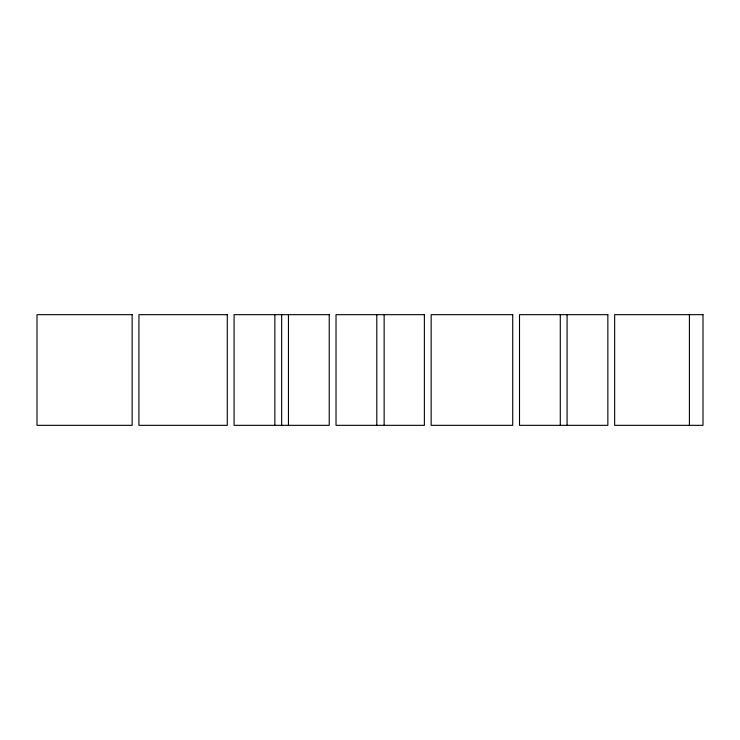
<?xml version="1.0" encoding="UTF-8"?>
<svg xmlns="http://www.w3.org/2000/svg" width="740" height="740" viewBox="0 0 740 740"><rect width="100%" height="100%" fill="white"/><g stroke="black" fill="none" stroke-linecap="round" stroke-linejoin="round"><path stroke-width="1.11" d="M689.412 314.667L689.412 425.334M567.081 314.667L567.081 425.334M560.282 314.667L560.282 425.334M384.134 314.667L384.134 425.334M376.799 314.667L376.799 425.334M288.452 314.667L288.452 425.334M281.653 314.667L281.653 425.334M274.854 314.667L274.854 425.334M132.146 314.667L37 314.667L37 425.334L132.146 425.334L132.146 314.667M227.282 314.667L138.935 314.667L138.935 425.334L227.282 425.334L227.282 314.667M329.226 314.667L234.081 314.667L234.081 425.334L329.226 425.334L329.226 314.667M424.371 314.667L336.025 314.667L336.025 425.334L424.371 425.334L424.371 314.667M512.718 314.667L431.161 314.667L431.161 425.334L512.718 425.334L512.718 314.667M607.855 314.667L519.508 314.667L519.508 425.334L607.855 425.334L607.855 314.667M703 314.667L614.653 314.667L614.653 425.334L703 425.334L703 314.667"/></g></svg>
